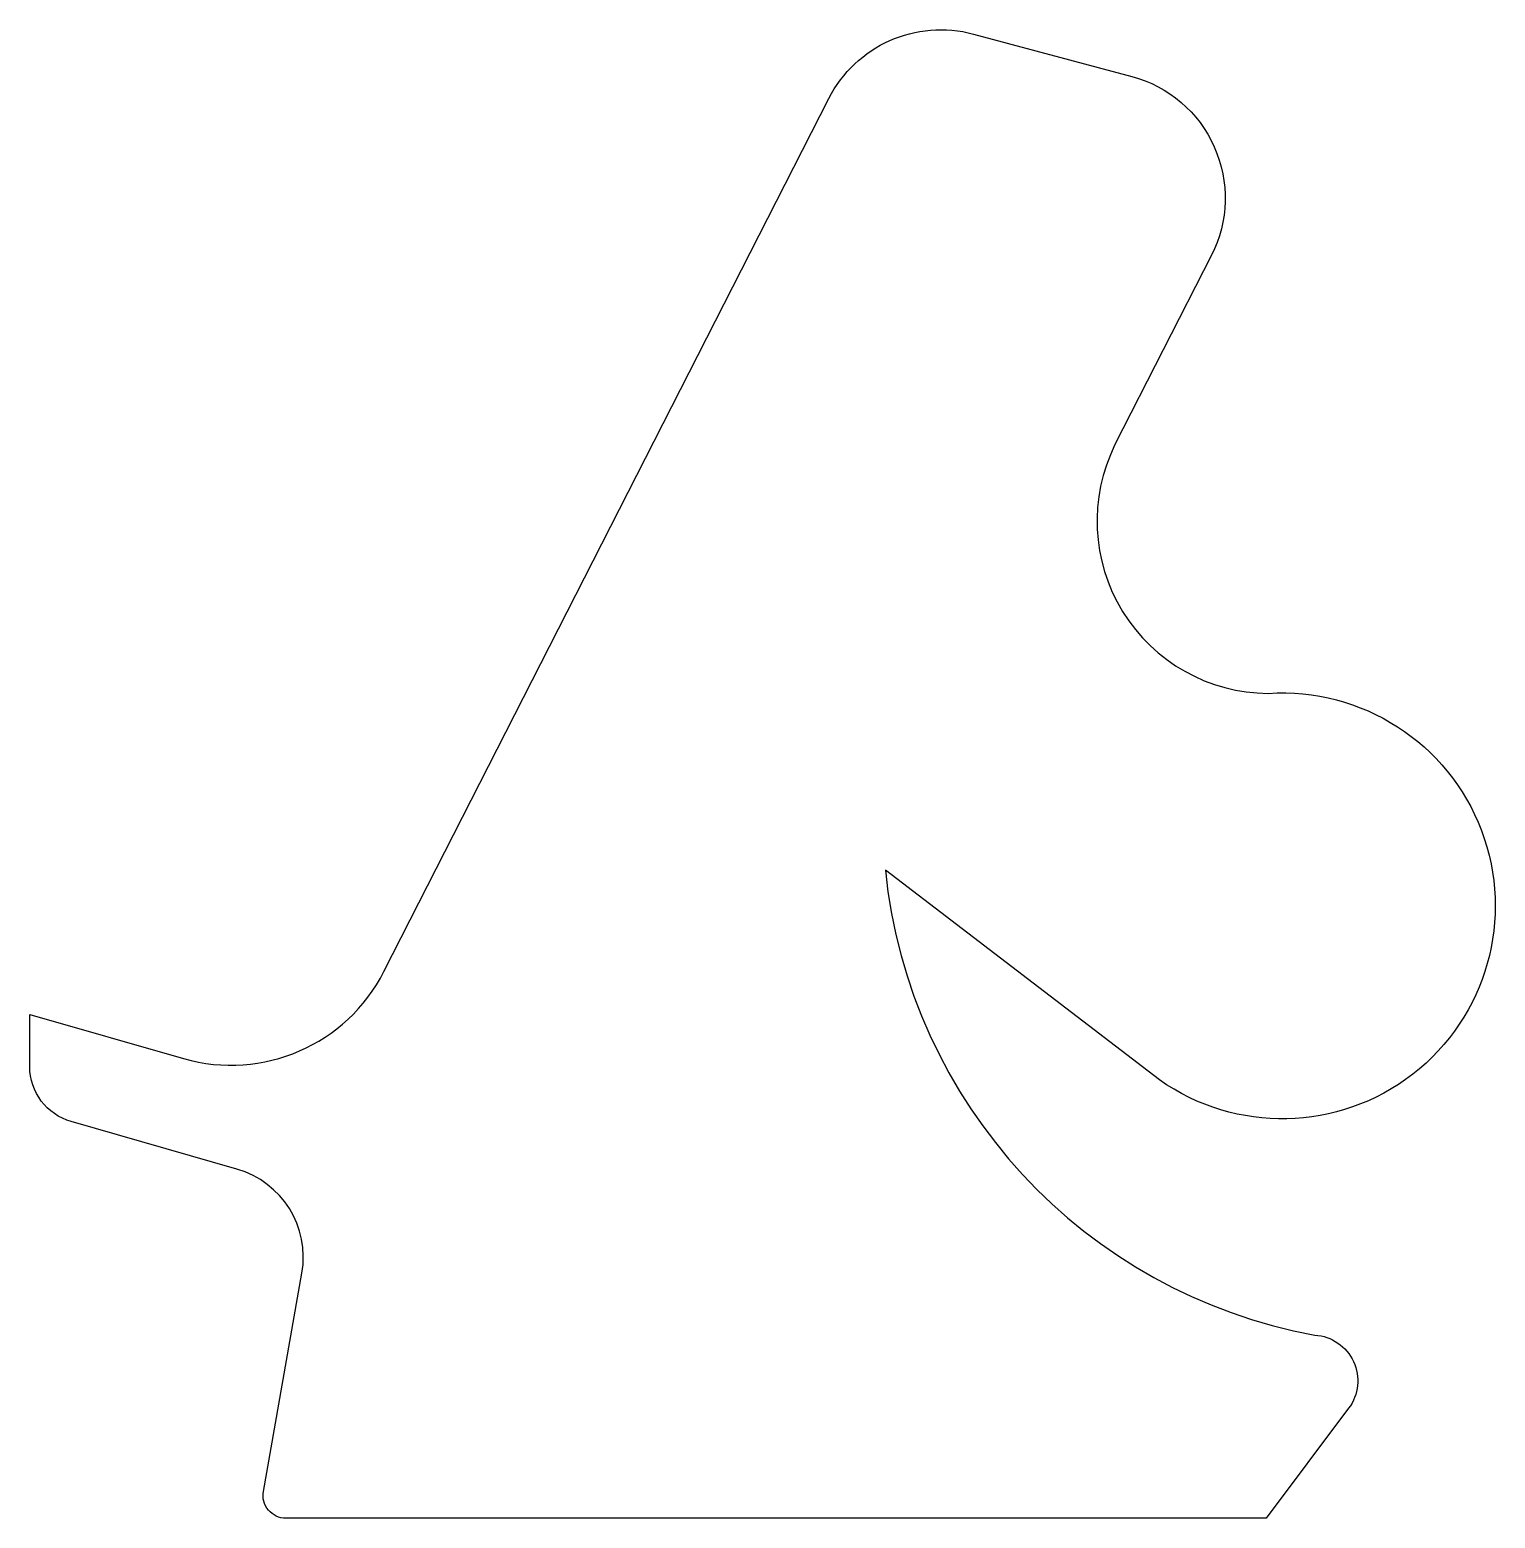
# Model space of a CAD drawing. Extents: x 134.6 to 198.6, y 182.7 to 247.7.
import ezdxf

# ---------------------------------------------------------------- set-up
doc = ezdxf.new("R2010")
doc.units = 0
doc.layers.add('ANA', color=220, linetype='CONTINUOUS')

msp = doc.modelspace()

# ---------------------------------------------------------------- linework, layer by layer
at = {"layer": 'ANA'}
msp.add_lwpolyline([(143.668, 197.972), (136.431, 200.048, -0.334595), (134.62, 202.451), (134.62, 204.728), (141.341, 202.801, 0.359037), (150.09, 206.606), (169.513, 244.725, -0.354119), (175.837, 247.541), (182.75, 245.688, -0.476976), (186.227, 237.879), (182.014, 229.611, 0.554872), (188.71, 218.748, -1.414999), (183.954, 201.873), (171.985, 211.029, 0.333962), (190.741, 190.724, -0.596955), (192.218, 187.528), (188.618, 182.728), (145.809, 182.728, -0.466308), (144.824, 183.902), (146.505, 193.433, 0.383864)], format="xyb", close=True, dxfattribs=at)

doc.saveas('drawing.dxf')
